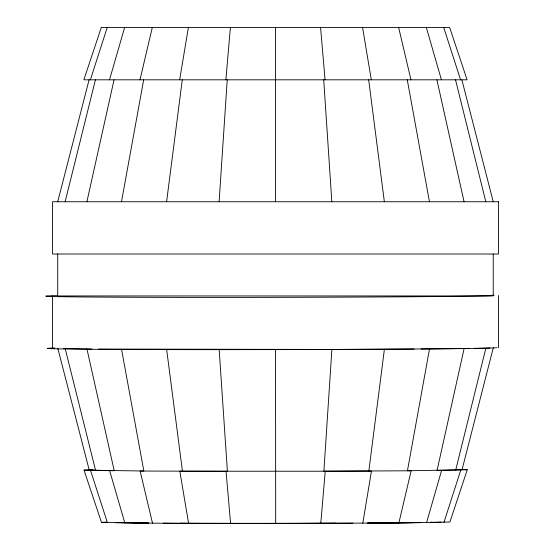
<?xml version="1.0" encoding="UTF-8"?>
<svg xmlns="http://www.w3.org/2000/svg" width="551" height="551" viewBox="0 0 551 551"><rect width="100%" height="100%" fill="white"/><g stroke="black" fill="none" stroke-linecap="round" stroke-linejoin="round"><path stroke-width="0.83" d="M414.187 349.058L331.888 349.451L323.885 471.188L411.142 470.781L398.869 522.968C299.751 523.278 200.585 524.359 101.48 522.362L84.014 470.12L92.21 469.727M219.112 201.756L227.232 79.812M225.876 79.812L230.387 27.55M320.778 523.367L325.235 471.222L371.457 471.043L362.792 523.202M166.595 201.756L182.278 79.812M368.839 471.009L384.405 349.251M179.66 79.812L188.373 27.55M469.128 348.507L429.505 348.955L407.444 470.761L467.269 469.755L449.898 522.031L398.869 522.968M121.495 201.756L143.673 79.812M86.893 201.756L114.05 79.812M464.107 348.604L437.067 470.458L462.041 469.762L493.283 347.791M139.975 79.812L152.29 27.55M455.691 470.113L485.865 348.204L489.984 347.977M65.135 201.756L95.426 79.812M57.717 201.756L89.076 79.812M109.518 79.812L124.609 27.55M426.557 522.679L441.592 470.471M443.961 522.362L460.739 470.12M90.378 79.812L107.204 27.55M57.765 348.204L89.241 470.113L93.209 469.893M101.48 522.362L106.57 522.079M474.149 348.418L485.865 348.204M420.992 349.01L429.505 348.955M98.76 349.058L331.888 349.451M325.235 471.222L179.826 471.222L188.587 523.367M492.408 295.949L57.717 295.949L57.717 253.99M152.51 523.202L140.14 471.043L227.398 471.277L219.167 349.561M63.537 348.514L92.003 348.997M84.014 470.12L143.839 471.009L121.544 349.251M89.241 470.113L114.215 470.761L86.941 348.955M462.372 469.493L467.269 469.755M90.543 470.471L107.417 522.679M443.748 27.55L460.574 79.812M109.683 470.781L124.822 522.968M426.343 27.55L441.427 79.812M461.876 79.812L493.235 201.756M65.19 348.604L95.592 470.458M455.525 79.812L485.817 201.756M398.655 27.55L410.977 79.812M436.902 79.812L464.059 201.756M407.279 79.812L429.456 201.756M362.579 27.55L371.291 79.812M166.643 349.451L182.443 471.188M368.674 79.812L384.357 201.756M226.041 471.312L230.6 523.45M320.565 27.55L325.069 79.812M323.719 79.812L331.833 201.756M498.462 295.529L498.51 347.784M275.528 349.561L275.693 523.45M52.49 295.949L52.538 348.211M493.235 253.99L493.235 295.949M275.472 27.55L275.472 201.756M497.002 347.605A222.983 1.598 -0.1 0 1 272.263 349.603A222.983 1.598 -0.1 0 1 54.9 347.97M492.436 295.164A222.983 1.598 -0.1 0 1 278.71 297.333A222.983 1.598 -0.1 0 1 57.111 295.618M432.37 522.093A156.787 1.123 -0.1 0 1 430.724 522.217M411.473 522.63A156.787 1.123 -0.1 0 1 367.655 523.023M335.69 523.181A156.787 1.123 -0.1 0 1 180.246 523.181M148.336 522.975A156.787 1.123 -0.1 0 1 124.244 522.63M441.069 522.086A165.493 1.192 -0.1 0 1 430.972 522.465M421.116 522.63A165.493 1.192 -0.1 0 1 367.593 523.099M352.826 523.174A165.493 1.192 -0.1 0 1 163.316 523.174M148.336 523.078A165.493 1.192 -0.1 0 1 115.834 522.658M101.267 27.55L83.848 79.812L467.103 79.812L449.685 27.55L101.267 27.55M498.462 201.756L52.49 201.756L52.49 254.018L498.462 254.018L498.462 201.756"/></g></svg>
